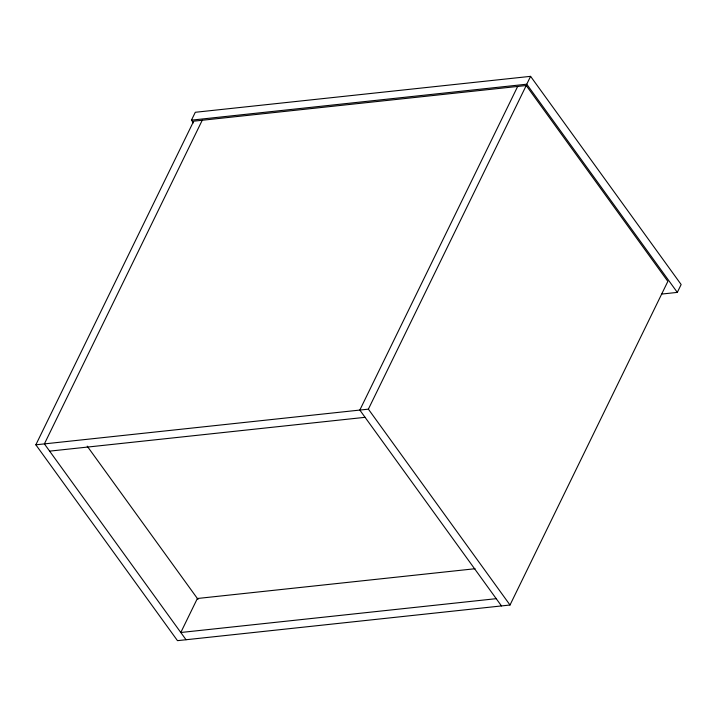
<?xml version="1.0" encoding="UTF-8"?>
<svg xmlns="http://www.w3.org/2000/svg" width="717" height="717" viewBox="0 0 717 717"><rect width="100%" height="100%" fill="white"/><g stroke="black" fill="none" stroke-linecap="round" stroke-linejoin="round"><path stroke-width="1.08" d="M193.429 122.867L191.457 120.151L195.293 112.282L530.589 76.343L681.15 284.532L677.314 292.393L661.773 294.06M35.85 444.809L193.698 121.173L526.224 85.529L667.859 281.378L510.011 605.014L177.484 640.657L35.85 444.809L368.377 409.156L526.224 85.529M202.239 120.259L44.391 443.895L186.035 639.743M517.674 86.443L359.826 410.07L501.47 605.928M191.457 120.151L526.753 84.203L530.589 76.343M49.634 451.136L365.07 417.321M475.048 568.733L197.372 598.498L180.792 632.502L496.227 598.677M526.753 84.203L677.314 292.393M368.377 409.156L510.011 605.014M87.205 446.153L198.026 599.394"/></g></svg>
